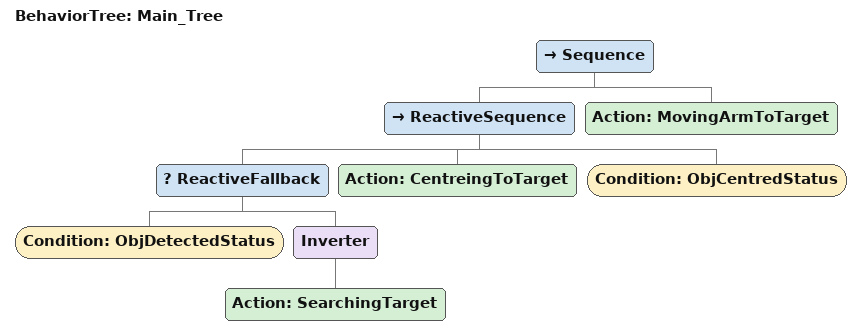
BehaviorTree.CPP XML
<?xml version="1.0"?>

<!-- Mecatron Mission Planner Behavior Tree. Use of Reactive Fallback, Reactive Sequence, Condition and Action Nodes -->

<root main_tree_to_execute ="Main_Tree">
	<BehaviorTree ID="Main_Tree">
		<Sequence>
			<ReactiveSequence>
				<ReactiveFallback>
					<Condition ID="ObjDetectedStatus"/>
					<Inverter>
						<Action ID="SearchingTarget"/>
					</Inverter>
				</ReactiveFallback>
				<Action ID="CentreingToTarget"/>
				<Condition ID="ObjCentredStatus"/>
			</ReactiveSequence>

			<Action ID="MovingArmToTarget" />

		</Sequence>
	</BehaviorTree>
</root>
